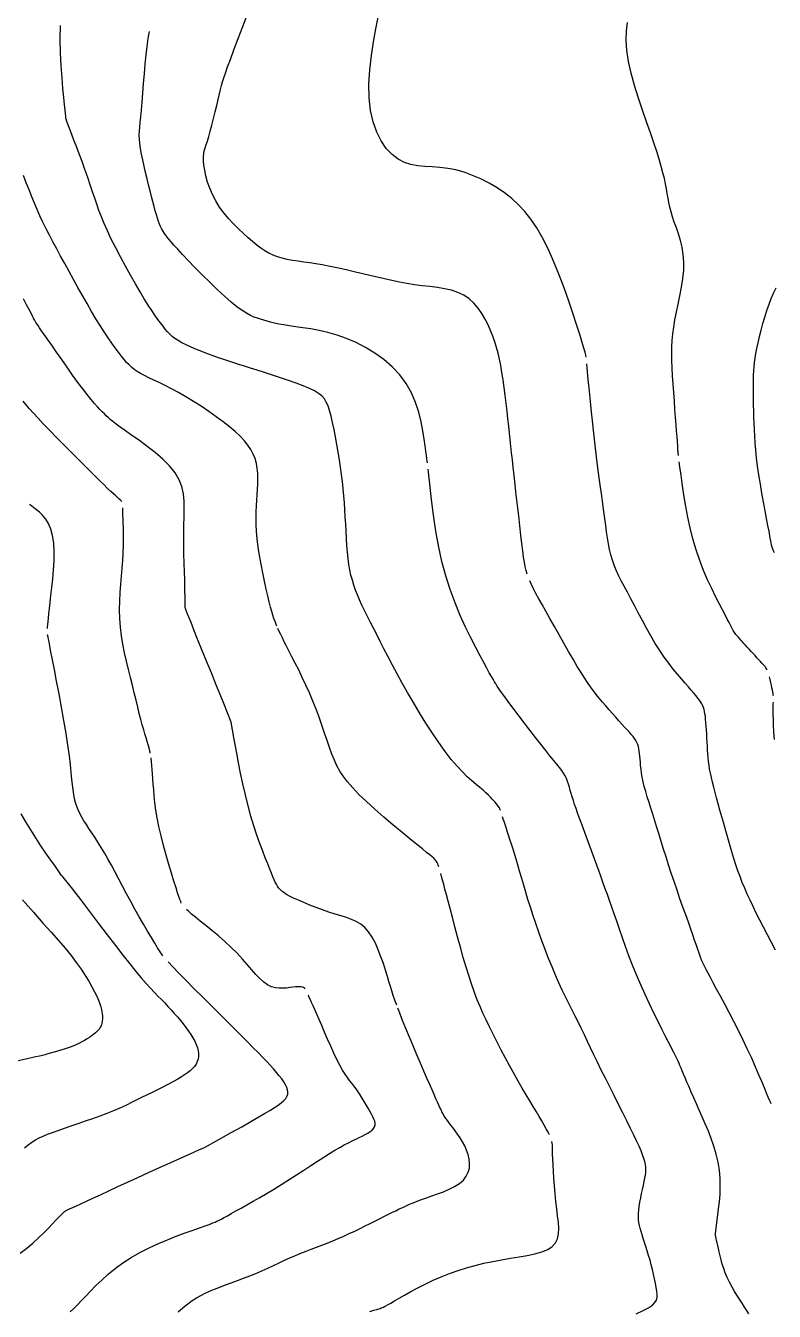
# Model space of a CAD drawing. Header units: millimetres. Extents: x 2235526 to 2245569, y 371981 to 382303.
# Drawn here: x 2243198.7 to 2243402, y 378173.3 to 378522.7 of the extents above; entities that cross this region are included whole.
import ezdxf

# ---------------------------------------------------------------- set-up
doc = ezdxf.new("R2010")
doc.units = ezdxf.units.MM
doc.linetypes.add('CONTI', pattern=[0])
for name, color, linetype, transparency in [('155', 10, 'CONTI', 0.7), ('157', 10, 'CONTI', 0.7), ('159', 10, 'CONTI', 0.7), ('161', 10, 'CONTI', 0.7), ('163', 10, 'CONTI', 0.7), ('165', 10, 'CONTI', 0.7), ('167', 10, 'CONTI', 0.7), ('169', 10, 'CONTI', 0.7), ('171', 10, 'CONTI', 0.7), ('173', 10, 'CONTI', 0.7), ('175', 10, 'CONTI', 0.7), ('177', 10, 'CONTI', 0.7)]:
    doc.layers.add(name, color=color, linetype=linetype, transparency=transparency)

msp = doc.modelspace()

# ---------------------------------------------------------------- linework, layer by layer
at = {"layer": '155'}
msp.add_lwpolyline([(2243197.8, 378285.16), (2243200.76, 378281.76), (2243203.34, 378278.84), (2243205.61, 378276.31), (2243207.6, 378274.06), (2243209.38, 378271.99), (2243210.98, 378270.01), (2243212.42, 378268.11), (2243213.7, 378266.3), (2243214.84, 378264.59), (2243215.82, 378262.99), (2243216.67, 378261.5), (2243217.39, 378260.14), (2243217.98, 378258.92), (2243218.45, 378257.84), (2243218.81, 378256.9), (2243219.08, 378256.07), (2243219.26, 378255.34), (2243219.39, 378254.7), (2243219.46, 378254.13), (2243219.49, 378253.63), (2243219.5, 378253.16), (2243219.5, 378252.73), (2243219.48, 378252.33), (2243219.44, 378251.94), (2243219.38, 378251.57), (2243219.27, 378251.21), (2243219.13, 378250.85), (2243218.94, 378250.49), (2243218.69, 378250.12), (2243218.38, 378249.75), (2243218.01, 378249.36), (2243217.59, 378248.97), (2243217.11, 378248.57), (2243216.57, 378248.16), (2243215.98, 378247.75), (2243215.34, 378247.34), (2243214.64, 378246.93), (2243213.9, 378246.52), (2243213.06, 378246.1), (2243212.11, 378245.67), (2243211, 378245.23), (2243209.7, 378244.77), (2243208.17, 378244.28), (2243206.38, 378243.77), (2243204.29, 378243.22)], dxfattribs=at)
at = {"layer": '155', "elevation": 155}
msp.add_lwpolyline([(2243196.22, 378241.37), (2243198.73, 378241.93), (2243200.99, 378242.43), (2243202.88, 378242.87), (2243204.29, 378243.22)], dxfattribs=at)
at = {"layer": '157', "elevation": 157}
for points in [[(2243208.41, 378291.75), (2243207.83, 378292.57), (2243206.72, 378294.16), (2243205.48, 378295.92), (2243204.16, 378297.83), (2243202.79, 378299.86), (2243201.4, 378301.97), (2243200.03, 378304.13), (2243198.7, 378306.31), (2243197.45, 378308.47)], [(2243198.3, 378217.73), (2243199.35, 378218.59), (2243200.34, 378219.31), (2243201.32, 378219.92), (2243202.34, 378220.45), (2243203.42, 378220.94), (2243204.62, 378221.42), (2243205.97, 378221.92), (2243207.51, 378222.46), (2243209.2, 378223.05), (2243211.03, 378223.68), (2243212.94, 378224.34), (2243214.91, 378225.03), (2243216.89, 378225.73), (2243218.86, 378226.45), (2243220.78, 378227.16), (2243222.62, 378227.88), (2243224.36, 378228.6), (2243225.97, 378229.31), (2243226.65, 378229.65)]]:
    msp.add_lwpolyline(points, dxfattribs=at)
at = {"layer": '157'}
msp.add_lwpolyline([(2243208.41, 378291.75), (2243210.98, 378288.49), (2243213.53, 378285.2), (2243216.04, 378281.93), (2243218.48, 378278.73), (2243220.82, 378275.65), (2243223.03, 378272.76), (2243225.08, 378270.09), (2243226.95, 378267.72), (2243228.6, 378265.67), (2243230.07, 378263.92), (2243231.38, 378262.42), (2243232.56, 378261.13), (2243233.62, 378259.99), (2243234.6, 378258.98), (2243235.52, 378258.03), (2243236.42, 378257.12), (2243237.31, 378256.19), (2243238.18, 378255.24), (2243239.04, 378254.29), (2243239.88, 378253.33), (2243240.69, 378252.36), (2243241.47, 378251.4), (2243242.2, 378250.44), (2243242.88, 378249.49), (2243243.51, 378248.54), (2243244.07, 378247.62), (2243244.57, 378246.71), (2243244.98, 378245.82), (2243245.3, 378244.96), (2243245.52, 378244.13), (2243245.64, 378243.33), (2243245.64, 378242.57), (2243245.52, 378241.85), (2243245.28, 378241.16), (2243244.94, 378240.51), (2243244.49, 378239.88), (2243243.95, 378239.28), (2243243.32, 378238.7), (2243242.62, 378238.13), (2243241.84, 378237.58), (2243240.99, 378237.02), (2243240, 378236.43), (2243238.78, 378235.76), (2243237.27, 378234.96), (2243235.38, 378233.99), (2243233.03, 378232.81), (2243230.15, 378231.38), (2243226.65, 378229.65)], dxfattribs=at)
at = {"layer": '159', "elevation": 159}
for points in [[(2243204.56, 378358.89), (2243204.57, 378359.08), (2243204.59, 378359.28), (2243204.65, 378359.94), (2243204.73, 378360.75), (2243204.84, 378361.73), (2243204.97, 378362.91), (2243205.13, 378364.3), (2243205.32, 378365.93), (2243205.54, 378367.82), (2243205.78, 378369.99), (2243206.02, 378372.35), (2243206.23, 378374.82), (2243206.36, 378377.32), (2243206.39, 378379.77), (2243206.27, 378382.07), (2243205.98, 378384.14), (2243205.5, 378385.91), (2243204.86, 378387.4), (2243204.1, 378388.64), (2243203.27, 378389.66), (2243202.43, 378390.5), (2243201.62, 378391.17), (2243200.89, 378391.72), (2243200.25, 378392.2), (2243199.72, 378392.59)], [(2243235.93, 378269.91), (2243234.51, 378272.05), (2243233.73, 378273.33), (2243232.81, 378274.87), (2243231.78, 378276.61), (2243230.68, 378278.52), (2243229.52, 378280.53), (2243228.35, 378282.62), (2243227.19, 378284.71), (2243226.06, 378286.79), (2243224.98, 378288.82), (2243223.94, 378290.79), (2243222.93, 378292.69), (2243221.95, 378294.52), (2243221, 378296.25), (2243220.07, 378297.88), (2243219.16, 378299.4), (2243218.28, 378300.81), (2243217.43, 378302.13), (2243216.62, 378303.36), (2243215.86, 378304.51), (2243215.15, 378305.6), (2243214.5, 378306.64), (2243213.92, 378307.63), (2243213.4, 378308.6), (2243212.94, 378309.56), (2243212.55, 378310.54), (2243212.21, 378311.55), (2243211.93, 378312.62), (2243211.7, 378313.76), (2243211.52, 378315), (2243211.37, 378316.38), (2243211.22, 378317.96), (2243211.05, 378319.77), (2243210.83, 378321.88), (2243210.54, 378324.32), (2243210.15, 378327.14), (2243209.64, 378330.36), (2243209.05, 378333.87), (2243208.4, 378337.51), (2243207.72, 378341.13), (2243207.07, 378344.59), (2243206.46, 378347.73), (2243205.94, 378350.41), (2243205.53, 378352.52), (2243205.22, 378354.1), (2243205, 378355.23), (2243204.84, 378356.01), (2243204.74, 378356.52), (2243204.68, 378356.84), (2243204.64, 378357.07), (2243204.63, 378357.1), (2243204.62, 378357.13)], [(2243197.19, 378189.13), (2243198.95, 378190.45), (2243200.62, 378191.85), (2243202.18, 378193.28), (2243203.6, 378194.66), (2243204.86, 378195.94), (2243205.93, 378197.05), (2243206.79, 378197.97), (2243207.47, 378198.69), (2243207.99, 378199.24), (2243208.4, 378199.66), (2243208.73, 378199.98), (2243209, 378200.22), (2243209.24, 378200.41), (2243209.5, 378200.58), (2243209.81, 378200.75), (2243210.22, 378200.95), (2243210.76, 378201.21), (2243211.48, 378201.54), (2243212.43, 378201.97), (2243213.64, 378202.52), (2243215.15, 378203.22), (2243216.94, 378204.05), (2243218.98, 378205), (2243221.25, 378206.06), (2243223.72, 378207.2), (2243226.36, 378208.42), (2243229.14, 378209.7), (2243232.04, 378211.02), (2243234.98, 378212.35), (2243237.89, 378213.66), (2243240.69, 378214.92), (2243243.31, 378216.1), (2243245.68, 378217.16), (2243247.21, 378217.85)]]:
    msp.add_lwpolyline(points, dxfattribs=at)
at = {"layer": '159'}
msp.add_lwpolyline([(2243247.21, 378217.85), (2243251.1, 378220.01), (2243254.46, 378221.87), (2243257.34, 378223.48), (2243259.78, 378224.85), (2243261.84, 378226.03), (2243263.57, 378227.04), (2243265.01, 378227.91), (2243266.23, 378228.68), (2243267.25, 378229.37), (2243268.1, 378230.01), (2243268.78, 378230.61), (2243269.29, 378231.18), (2243269.64, 378231.73), (2243269.85, 378232.3), (2243269.9, 378232.88), (2243269.82, 378233.49), (2243269.6, 378234.16), (2243269.26, 378234.87), (2243268.8, 378235.64), (2243268.23, 378236.45), (2243267.56, 378237.32), (2243266.8, 378238.23), (2243265.96, 378239.19), (2243265.04, 378240.2), (2243264.05, 378241.26), (2243262.98, 378242.39), (2243261.8, 378243.61), (2243260.5, 378244.95), (2243259.05, 378246.41), (2243257.44, 378248.02), (2243255.65, 378249.81), (2243253.66, 378251.79), (2243251.46, 378253.97), (2243249.13, 378256.29), (2243246.76, 378258.65), (2243244.44, 378260.97), (2243242.25, 378263.18), (2243240.28, 378265.19), (2243238.63, 378266.91), (2243237.38, 378268.27)], dxfattribs=at)
at = {"layer": '161', "elevation": 161}
for points in [[(2243224.74, 378393.44), (2243224.56, 378393.62), (2243224.32, 378393.84), (2243224.01, 378394.11), (2243223.61, 378394.46), (2243223.11, 378394.9), (2243222.5, 378395.46), (2243221.78, 378396.14), (2243220.93, 378396.96), (2243219.95, 378397.92), (2243218.83, 378399.03), (2243217.56, 378400.3), (2243216.12, 378401.73), (2243214.52, 378403.32), (2243212.76, 378405.08), (2243210.88, 378406.95), (2243208.96, 378408.88), (2243207.05, 378410.82), (2243205.21, 378412.69), (2243203.51, 378414.44), (2243202.01, 378416.03), (2243200.76, 378417.4), (2243199.71, 378418.59), (2243198.82, 378419.66), (2243198.02, 378420.67)], [(2243232.51, 378325.03), (2243232.46, 378325.28), (2243232.4, 378325.53), (2243232.2, 378326.41), (2243231.96, 378327.28), (2243231.69, 378328.2), (2243231.39, 378329.17), (2243231.07, 378330.22), (2243230.72, 378331.39), (2243230.35, 378332.7), (2243229.95, 378334.17), (2243229.53, 378335.79), (2243229.09, 378337.55), (2243228.63, 378339.42), (2243228.14, 378341.4), (2243227.64, 378343.46), (2243227.12, 378345.59), (2243226.59, 378347.78), (2243226.06, 378350.02), (2243225.55, 378352.29), (2243225.09, 378354.6), (2243224.71, 378356.93), (2243224.41, 378359.27), (2243224.22, 378361.62), (2243224.16, 378363.97), (2243224.2, 378366.31), (2243224.32, 378368.63), (2243224.5, 378370.91), (2243224.69, 378373.14), (2243224.89, 378375.31), (2243225.05, 378377.41), (2243225.16, 378379.43), (2243225.22, 378381.34), (2243225.24, 378383.13), (2243225.23, 378384.78), (2243225.21, 378386.26), (2243225.17, 378387.57), (2243225.13, 378388.69), (2243225.09, 378389.62), (2243225.07, 378390.36), (2243225.05, 378390.93), (2243225.04, 378391.35), (2243225.04, 378391.68)], [(2243240.94, 378284.24), (2243240.77, 378284.66), (2243240.55, 378285.23), (2243240.28, 378286.01), (2243239.94, 378287.04), (2243239.52, 378288.36), (2243238.94, 378290.2), (2243238.27, 378292.36), (2243237.55, 378294.75), (2243236.82, 378297.31), (2243236.1, 378299.93), (2243235.44, 378302.54), (2243234.87, 378305.05), (2243234.4, 378307.39), (2243234.05, 378309.55), (2243233.78, 378311.55), (2243233.58, 378313.39), (2243233.43, 378315.08), (2243233.33, 378316.64), (2243233.24, 378318.06), (2243233.15, 378319.37), (2243233.06, 378320.58), (2243232.97, 378321.69), (2243232.86, 378322.73), (2243232.73, 378323.7)], [(2243274.59, 378260.97), (2243274.49, 378261.07), (2243274.37, 378261.16), (2243274.14, 378261.28), (2243273.85, 378261.39), (2243273.5, 378261.46), (2243273.08, 378261.49), (2243272.57, 378261.49), (2243271.97, 378261.46), (2243271.27, 378261.38), (2243270.46, 378261.27), (2243269.55, 378261.16), (2243268.58, 378261.09), (2243267.55, 378261.1), (2243266.49, 378261.23), (2243265.42, 378261.53), (2243264.35, 378262.03), (2243263.31, 378262.77), (2243262.27, 378263.72), (2243261.2, 378264.85), (2243260.08, 378266.14), (2243258.87, 378267.55), (2243257.55, 378269.05), (2243256.09, 378270.61), (2243254.48, 378272.2), (2243252.76, 378273.78), (2243251, 378275.32), (2243249.26, 378276.79), (2243247.61, 378278.15), (2243246.1, 378279.37), (2243244.81, 378280.41), (2243243.75, 378281.28), (2243242.94, 378281.96), (2243242.35, 378282.48)], [(2243252.54, 378198.78), (2243253.45, 378199.27), (2243254.52, 378199.87), (2243255.78, 378200.57), (2243257.18, 378201.35), (2243258.76, 378202.24), (2243260.48, 378203.21), (2243262.31, 378204.27), (2243264.24, 378205.4), (2243266.22, 378206.58), (2243268.24, 378207.82), (2243270.25, 378209.09), (2243272.25, 378210.38), (2243274.21, 378211.66), (2243276.1, 378212.9), (2243277.92, 378214.09), (2243279.63, 378215.19), (2243281.23, 378216.2), (2243282.68, 378217.08), (2243284.01, 378217.85), (2243285.22, 378218.52), (2243286.34, 378219.11), (2243287.37, 378219.63), (2243288.32, 378220.1), (2243289.23, 378220.54), (2243290.08, 378220.95), (2243290.87, 378221.35), (2243291.6, 378221.74), (2243292.23, 378222.13), (2243292.76, 378222.54), (2243293.18, 378222.96), (2243293.45, 378223.4), (2243293.59, 378223.88), (2243293.59, 378224.39), (2243293.47, 378224.95), (2243293.25, 378225.55), (2243292.95, 378226.2), (2243292.57, 378226.91), (2243292.14, 378227.68), (2243291.68, 378228.52), (2243291.17, 378229.4), (2243290.65, 378230.31), (2243290.1, 378231.23), (2243289.54, 378232.13), (2243288.97, 378233), (2243288.4, 378233.81), (2243287.83, 378234.56), (2243287.25, 378235.28), (2243286.66, 378236.02), (2243286.05, 378236.84), (2243285.41, 378237.77), (2243284.73, 378238.86), (2243283.99, 378240.17), (2243283.2, 378241.72), (2243282.37, 378243.47), (2243281.52, 378245.34), (2243280.68, 378247.25), (2243279.86, 378249.15), (2243279.09, 378250.97), (2243278.38, 378252.62), (2243277.75, 378254.06), (2243277.2, 378255.3), (2243276.73, 378256.35), (2243276.33, 378257.23), (2243275.99, 378257.98), (2243275.71, 378258.61), (2243275.47, 378259.14), (2243275.46, 378259.18), (2243275.44, 378259.21)], [(2243210.78, 378173.18), (2243211.72, 378174.09), (2243212.71, 378175.1), (2243213.79, 378176.22), (2243214.97, 378177.45), (2243216.28, 378178.81), (2243217.74, 378180.28), (2243219.34, 378181.8), (2243221.09, 378183.36), (2243223, 378184.93), (2243225.07, 378186.46), (2243227.3, 378187.92), (2243229.7, 378189.29), (2243232.2, 378190.55), (2243234.72, 378191.71), (2243237.19, 378192.76), (2243239.54, 378193.69), (2243241.69, 378194.5), (2243243.58, 378195.18), (2243245.14, 378195.73), (2243246.4, 378196.18), (2243247.42, 378196.54), (2243248.25, 378196.83), (2243248.94, 378197.08), (2243249.53, 378197.31), (2243250.09, 378197.55), (2243250.62, 378197.79), (2243251.19, 378198.07), (2243251.82, 378198.39), (2243252.53, 378198.77)]]:
    msp.add_lwpolyline(points, dxfattribs=at)
at = {"layer": '163', "elevation": 163}
for points in [[(2243299.44, 378256.53), (2243298.94, 378257.91), (2243298.51, 378259.18), (2243298.12, 378260.39), (2243297.74, 378261.61), (2243297.35, 378262.9), (2243296.92, 378264.32), (2243296.41, 378265.99), (2243295.83, 378267.81), (2243295.17, 378269.69), (2243294.45, 378271.56), (2243293.65, 378273.36), (2243292.77, 378275.01), (2243291.82, 378276.44), (2243290.79, 378277.59), (2243289.67, 378278.5), (2243288.47, 378279.23), (2243287.18, 378279.82), (2243285.8, 378280.32), (2243284.32, 378280.79), (2243282.73, 378281.28), (2243281.04, 378281.83), (2243279.3, 378282.43), (2243277.55, 378283.07), (2243275.84, 378283.73), (2243274.21, 378284.38), (2243272.73, 378285.01), (2243271.42, 378285.6), (2243270.34, 378286.14), (2243269.47, 378286.63), (2243268.76, 378287.09), (2243268.2, 378287.53), (2243267.75, 378287.97), (2243267.38, 378288.41), (2243267.06, 378288.88), (2243266.75, 378289.38), (2243266.46, 378289.95), (2243266.14, 378290.61), (2243265.8, 378291.41), (2243265.4, 378292.36), (2243264.94, 378293.52), (2243264.4, 378294.89), (2243263.76, 378296.52), (2243263.05, 378298.38), (2243262.28, 378300.47), (2243261.48, 378302.76), (2243260.66, 378305.25), (2243259.85, 378307.9), (2243259.07, 378310.71), (2243258.34, 378313.65), (2243257.66, 378316.63), (2243257.04, 378319.58), (2243256.48, 378322.4), (2243256, 378325.01), (2243255.58, 378327.33), (2243255.24, 378329.25), (2243254.49, 378333.44), (2243252.46, 378338.54), (2243251.49, 378340.92), (2243250.35, 378343.74), (2243249.1, 378346.83), (2243247.8, 378350.01), (2243246.54, 378353.13), (2243245.37, 378356.02), (2243244.36, 378358.51), (2243243.58, 378360.48), (2243242.99, 378361.96), (2243242.57, 378363.04), (2243242.29, 378363.79), (2243242.12, 378364.3), (2243242.03, 378364.63), (2243241.99, 378364.87), (2243241.97, 378365.08), (2243241.96, 378365.28), (2243241.96, 378365.47), (2243241.97, 378365.65), (2243241.99, 378365.81), (2243242.01, 378365.97), (2243242.02, 378366.12), (2243241.93, 378370.4), (2243241.86, 378372.17), (2243241.78, 378374.27), (2243241.71, 378376.62), (2243241.64, 378379.14), (2243241.6, 378381.74), (2243241.59, 378384.34), (2243241.63, 378386.85), (2243241.7, 378389.21), (2243241.75, 378391.42), (2243241.72, 378393.51), (2243241.52, 378395.51), (2243241.1, 378397.45), (2243240.37, 378399.33), (2243239.27, 378401.2), (2243237.75, 378403.07), (2243235.91, 378404.92), (2243233.85, 378406.7), (2243231.69, 378408.39), (2243229.55, 378409.96), (2243227.54, 378411.37), (2243225.78, 378412.59), (2243224.35, 378413.6), (2243223.22, 378414.43), (2243222.34, 378415.11), (2243221.64, 378415.69), (2243221.06, 378416.2), (2243220.54, 378416.69), (2243220.03, 378417.19), (2243219.48, 378417.75), (2243218.85, 378418.39), (2243218.14, 378419.15), (2243217.33, 378420.06), (2243216.41, 378421.15), (2243215.37, 378422.45), (2243214.18, 378424), (2243212.84, 378425.79), (2243211.41, 378427.78), (2243209.93, 378429.87), (2243208.45, 378431.97), (2243207.04, 378433.99), (2243205.75, 378435.86), (2243204.62, 378437.48), (2243203.71, 378438.8), (2243202.99, 378439.82), (2243202.43, 378440.62), (2243202.01, 378441.23), (2243201.69, 378441.7), (2243201.44, 378442.09), (2243201.23, 378442.44), (2243201.02, 378442.81), (2243200.8, 378443.24), (2243200.51, 378443.8), (2243200.12, 378444.55), (2243199.6, 378445.55), (2243198.92, 378446.84), (2243198.03, 378448.5)], [(2243240.12, 378173.19), (2243241.46, 378174.35), (2243242.72, 378175.35), (2243243.91, 378176.21), (2243245.06, 378176.96), (2243246.21, 378177.62), (2243247.39, 378178.22), (2243248.62, 378178.78), (2243249.95, 378179.33), (2243251.38, 378179.89), (2243252.92, 378180.46), (2243254.52, 378181.05), (2243256.18, 378181.66), (2243257.86, 378182.29), (2243259.55, 378182.94), (2243261.22, 378183.62), (2243262.84, 378184.32), (2243264.43, 378185.04), (2243265.98, 378185.77), (2243267.5, 378186.49), (2243268.99, 378187.19), (2243270.46, 378187.87), (2243271.92, 378188.51), (2243273.37, 378189.11), (2243274.81, 378189.68), (2243276.25, 378190.22), (2243277.69, 378190.76), (2243279.14, 378191.3), (2243280.6, 378191.85), (2243282.07, 378192.44), (2243283.56, 378193.07), (2243285.06, 378193.74), (2243286.55, 378194.42), (2243288.03, 378195.12), (2243289.48, 378195.82), (2243290.89, 378196.52), (2243292.25, 378197.19), (2243293.55, 378197.84), (2243294.78, 378198.46), (2243295.96, 378199.05), (2243297.08, 378199.61), (2243298.15, 378200.14), (2243299.17, 378200.64), (2243300.15, 378201.12), (2243301.09, 378201.56), (2243302.02, 378201.99), (2243302.96, 378202.4), (2243303.95, 378202.82), (2243305.02, 378203.24), (2243306.19, 378203.69), (2243307.51, 378204.16), (2243308.97, 378204.66), (2243310.53, 378205.22), (2243312.12, 378205.82), (2243313.69, 378206.5), (2243315.16, 378207.24), (2243316.47, 378208.07), (2243317.55, 378208.99), (2243318.35, 378210), (2243318.88, 378211.09), (2243319.18, 378212.25), (2243319.26, 378213.44), (2243319.14, 378214.66), (2243318.87, 378215.89), (2243318.45, 378217.09), (2243317.93, 378218.27), (2243317.32, 378219.4), (2243316.66, 378220.47), (2243315.97, 378221.47), (2243315.3, 378222.4), (2243314.66, 378223.24), (2243314.09, 378223.97), (2243313.61, 378224.6), (2243313.22, 378225.14), (2243312.91, 378225.58), (2243312.65, 378225.96), (2243312.45, 378226.28), (2243312.28, 378226.55), (2243312.14, 378226.8), (2243312.01, 378227.03), (2243311.88, 378227.26), (2243311.75, 378227.53), (2243311.59, 378227.84), (2243311.4, 378228.24), (2243311.17, 378228.74), (2243310.89, 378229.37), (2243310.54, 378230.14), (2243310.12, 378231.08), (2243309.63, 378232.19), (2243309.06, 378233.49), (2243308.41, 378234.98), (2243307.67, 378236.68), (2243306.84, 378238.61), (2243305.92, 378240.75), (2243304.94, 378243.05), (2243303.93, 378245.44), (2243302.93, 378247.84), (2243301.96, 378250.17), (2243301.06, 378252.37), (2243300.28, 378254.35), (2243300.01, 378255.03), (2243299.76, 378255.68)]]:
    msp.add_lwpolyline(points, dxfattribs=at)
at = {"layer": '165', "elevation": 165}
for points in [[(2243266.92, 378359.49), (2243266.81, 378359.74), (2243266.71, 378359.99), (2243266.4, 378360.78), (2243266.1, 378361.61), (2243265.81, 378362.51), (2243265.5, 378363.54), (2243265.18, 378364.72), (2243264.83, 378366.1), (2243264.44, 378367.73), (2243264, 378369.62), (2243263.54, 378371.72), (2243263.07, 378373.98), (2243262.62, 378376.33), (2243262.2, 378378.7), (2243261.85, 378381.02), (2243261.57, 378383.23), (2243261.39, 378385.28), (2243261.29, 378387.18), (2243261.27, 378388.96), (2243261.3, 378390.62), (2243261.37, 378392.21), (2243261.46, 378393.74), (2243261.56, 378395.24), (2243261.66, 378396.72), (2243261.73, 378398.19), (2243261.75, 378399.63), (2243261.7, 378401.05), (2243261.58, 378402.43), (2243261.35, 378403.77), (2243260.99, 378405.07), (2243260.5, 378406.31), (2243259.85, 378407.53), (2243259.04, 378408.72), (2243258.06, 378409.92), (2243256.91, 378411.14), (2243255.56, 378412.39), (2243254.02, 378413.69), (2243252.28, 378415.06), (2243250.38, 378416.46), (2243248.37, 378417.88), (2243246.3, 378419.28), (2243244.21, 378420.62), (2243242.15, 378421.88), (2243240.16, 378423.03), (2243238.3, 378424.04), (2243236.56, 378424.93), (2243234.95, 378425.72), (2243233.47, 378426.42), (2243232.13, 378427.05), (2243230.93, 378427.63), (2243229.87, 378428.19), (2243228.95, 378428.73), (2243228.14, 378429.29), (2243227.42, 378429.87), (2243226.74, 378430.51), (2243226.08, 378431.22), (2243225.4, 378432.02), (2243224.67, 378432.94), (2243223.88, 378433.98), (2243223, 378435.16), (2243222.06, 378436.48), (2243221.06, 378437.93), (2243220, 378439.51), (2243218.89, 378441.23), (2243217.73, 378443.09), (2243216.54, 378445.08), (2243215.32, 378447.18), (2243214.08, 378449.35), (2243212.85, 378451.55), (2243211.63, 378453.76), (2243210.43, 378455.95), (2243209.27, 378458.07), (2243208.15, 378460.11), (2243207.09, 378462.06), (2243206.08, 378463.94), (2243205.12, 378465.77), (2243204.2, 378467.55), (2243203.34, 378469.3), (2243202.53, 378471.03), (2243201.76, 378472.75), (2243201.03, 378474.48), (2243200.31, 378476.25), (2243199.58, 378478.08), (2243198.83, 378479.99), (2243198.04, 378482.01)], [(2243310.9, 378294.07), (2243310.74, 378294.53), (2243310.58, 378294.93), (2243310.42, 378295.28), (2243310.24, 378295.58), (2243310.06, 378295.85), (2243309.83, 378296.13), (2243309.52, 378296.43), (2243309.08, 378296.82), (2243308.45, 378297.33), (2243307.58, 378298.03), (2243306.42, 378298.97), (2243304.9, 378300.19), (2243303, 378301.74), (2243300.81, 378303.55), (2243298.42, 378305.55), (2243295.96, 378307.65), (2243293.53, 378309.78), (2243291.24, 378311.86), (2243289.2, 378313.81), (2243287.49, 378315.57), (2243286.09, 378317.18), (2243284.95, 378318.68), (2243284, 378320.14), (2243283.21, 378321.6), (2243282.51, 378323.12), (2243281.86, 378324.74), (2243281.21, 378326.52), (2243280.54, 378328.44), (2243279.85, 378330.47), (2243279.12, 378332.58), (2243278.36, 378334.76), (2243277.55, 378336.96), (2243276.68, 378339.18), (2243275.75, 378341.37), (2243274.78, 378343.53), (2243273.79, 378345.61), (2243272.82, 378347.61), (2243271.87, 378349.48), (2243270.98, 378351.22), (2243270.17, 378352.79), (2243269.49, 378354.1), (2243268.9, 378355.27), (2243268.39, 378356.31), (2243267.93, 378357.25), (2243267.53, 378358.1), (2243267.17, 378358.9)], [(2243340.94, 378221.25), (2243340.56, 378222.02), (2243340.09, 378222.91), (2243339.53, 378223.91), (2243338.86, 378225.04), (2243338.16, 378226.21), (2243337.38, 378227.51), (2243336.52, 378228.93), (2243335.59, 378230.47), (2243334.6, 378232.13), (2243333.55, 378233.92), (2243332.45, 378235.83), (2243331.32, 378237.86), (2243330.16, 378239.97), (2243328.99, 378242.14), (2243327.84, 378244.32), (2243326.72, 378246.48), (2243325.65, 378248.59), (2243324.65, 378250.61), (2243323.73, 378252.51), (2243322.88, 378254.34), (2243322.08, 378256.15), (2243321.32, 378258), (2243320.58, 378259.93), (2243319.84, 378262.02), (2243319.09, 378264.3), (2243318.32, 378266.81), (2243317.53, 378269.5), (2243316.75, 378272.29), (2243315.98, 378275.08), (2243315.25, 378277.82), (2243314.56, 378280.41), (2243313.94, 378282.78), (2243313.41, 378284.79), (2243312.96, 378286.54), (2243312.56, 378288.06), (2243312.21, 378289.38), (2243311.92, 378290.51), (2243311.65, 378291.48), (2243311.43, 378292.31)], [(2243292.19, 378173.26), (2243293.24, 378173.57), (2243294.01, 378173.81), (2243294.57, 378173.99), (2243294.95, 378174.11), (2243295.22, 378174.21), (2243295.42, 378174.29), (2243295.61, 378174.37), (2243295.83, 378174.46), (2243296.12, 378174.61), (2243296.53, 378174.82), (2243297.09, 378175.13), (2243297.84, 378175.56), (2243298.83, 378176.13), (2243300.09, 378176.86), (2243301.59, 378177.72), (2243303.3, 378178.67), (2243305.19, 378179.69), (2243307.21, 378180.72), (2243309.35, 378181.74), (2243311.56, 378182.71), (2243313.81, 378183.6), (2243316.1, 378184.41), (2243318.42, 378185.13), (2243320.76, 378185.78), (2243323.13, 378186.36), (2243325.52, 378186.88), (2243327.92, 378187.33), (2243330.32, 378187.74), (2243332.67, 378188.12), (2243334.92, 378188.51), (2243337.01, 378188.96), (2243338.87, 378189.48), (2243340.46, 378190.12), (2243341.71, 378190.91), (2243342.59, 378191.88), (2243343.13, 378193.02), (2243343.4, 378194.34), (2243343.46, 378195.82), (2243343.36, 378197.45), (2243343.16, 378199.22), (2243342.92, 378201.14), (2243342.69, 378203.18), (2243342.49, 378205.28), (2243342.31, 378207.39), (2243342.15, 378209.44), (2243342.02, 378211.38), (2243341.92, 378213.14), (2243341.86, 378214.65), (2243341.81, 378215.97), (2243341.8, 378217), (2243341.78, 378217.8), (2243341.76, 378218.44), (2243341.7, 378218.98), (2243341.6, 378219.49)]]:
    msp.add_lwpolyline(points, dxfattribs=at)
at = {"layer": '167', "elevation": 167}
for points in [[(2243327.6, 378309.46), (2243327.38, 378310.1), (2243326.44, 378311.32), (2243326.16, 378311.67), (2243325.82, 378312.07), (2243325.42, 378312.53), (2243324.93, 378313.05), (2243324.36, 378313.63), (2243323.69, 378314.26), (2243322.91, 378314.94), (2243322.01, 378315.68), (2243321, 378316.51), (2243319.87, 378317.46), (2243318.63, 378318.59), (2243317.28, 378319.91), (2243315.83, 378321.48), (2243314.27, 378323.32), (2243312.62, 378325.47), (2243310.9, 378327.86), (2243309.14, 378330.45), (2243307.38, 378333.17), (2243305.65, 378335.95), (2243303.97, 378338.74), (2243302.37, 378341.46), (2243300.9, 378344.07), (2243299.53, 378346.57), (2243298.26, 378348.94), (2243297.09, 378351.19), (2243295.99, 378353.32), (2243294.97, 378355.34), (2243294.01, 378357.24), (2243293.1, 378359.02), (2243292.25, 378360.71), (2243291.45, 378362.3), (2243290.7, 378363.82), (2243290.01, 378365.27), (2243289.38, 378366.66), (2243288.8, 378368.02), (2243288.28, 378369.35), (2243287.81, 378370.68), (2243287.4, 378372.02), (2243287.03, 378373.39), (2243286.72, 378374.82), (2243286.45, 378376.32), (2243286.23, 378377.92), (2243286.05, 378379.63), (2243285.91, 378381.44), (2243285.79, 378383.31), (2243285.68, 378385.24), (2243285.59, 378387.2), (2243285.49, 378389.18), (2243285.37, 378391.13), (2243285.24, 378393.06), (2243285.08, 378394.98), (2243284.9, 378396.88), (2243284.7, 378398.8), (2243284.46, 378400.74), (2243284.2, 378402.71), (2243283.9, 378404.73), (2243283.57, 378406.81), (2243283.22, 378408.91), (2243282.84, 378410.98), (2243282.44, 378412.98), (2243282.04, 378414.86), (2243281.62, 378416.58), (2243281.21, 378418.1), (2243280.79, 378419.37), (2243280.33, 378420.44), (2243279.79, 378421.33), (2243279.1, 378422.11), (2243278.23, 378422.8), (2243277.13, 378423.46), (2243275.76, 378424.12), (2243274.08, 378424.83), (2243272.15, 378425.56), (2243270.06, 378426.31), (2243267.87, 378427.05), (2243265.67, 378427.78), (2243263.53, 378428.47), (2243261.53, 378429.1), (2243259.73, 378429.67), (2243258.1, 378430.18), (2243256.6, 378430.65), (2243255.19, 378431.1), (2243253.83, 378431.54), (2243252.47, 378432), (2243251.06, 378432.48), (2243249.59, 378433.01), (2243248.06, 378433.56), (2243246.53, 378434.15), (2243245.03, 378434.75), (2243243.59, 378435.36), (2243242.27, 378435.96), (2243241.08, 378436.56), (2243240.07, 378437.13), (2243239.21, 378437.71), (2243238.46, 378438.29), (2243237.8, 378438.9), (2243237.19, 378439.56), (2243236.59, 378440.27), (2243235.97, 378441.05), (2243235.3, 378441.92), (2243234.58, 378442.91), (2243233.78, 378444.03), (2243232.91, 378445.32), (2243231.95, 378446.79), (2243230.89, 378448.47), (2243229.73, 378450.39), (2243228.47, 378452.54), (2243227.13, 378454.89), (2243225.77, 378457.35), (2243224.42, 378459.86), (2243223.12, 378462.34), (2243221.92, 378464.74), (2243220.86, 378466.96), (2243219.97, 378468.97), (2243219.22, 378470.81), (2243218.57, 378472.53), (2243217.98, 378474.2), (2243217.42, 378475.87), (2243216.85, 378477.61), (2243216.22, 378479.47), (2243215.52, 378481.49), (2243214.76, 378483.61), (2243213.98, 378485.77), (2243213.19, 378487.88), (2243212.45, 378489.87), (2243211.78, 378491.65), (2243211.2, 378493.16), (2243209.81, 378496.7), (2243209.64, 378497.33), (2243209.61, 378497.48), (2243209.58, 378497.73), (2243209.53, 378498.15), (2243209.46, 378498.83), (2243209.36, 378499.84), (2243209.22, 378501.26), (2243209.03, 378503.17), (2243208.79, 378505.62), (2243208.53, 378508.53), (2243208.3, 378511.81), (2243208.12, 378515.34), (2243208.04, 378519.03), (2243208.09, 378522.77)], [(2243364.5, 378172.64), (2243366.39, 378173.48), (2243367.84, 378174.25), (2243368.89, 378174.97), (2243369.58, 378175.67), (2243369.99, 378176.37), (2243370.16, 378177.11), (2243370.18, 378177.91), (2243370.08, 378178.81), (2243369.93, 378179.82), (2243369.74, 378180.93), (2243369.5, 378182.12), (2243369.23, 378183.37), (2243368.93, 378184.65), (2243368.61, 378185.95), (2243368.26, 378187.24), (2243367.89, 378188.5), (2243367.51, 378189.72), (2243367.14, 378190.9), (2243366.77, 378192.02), (2243366.42, 378193.09), (2243366.09, 378194.09), (2243365.81, 378195.01), (2243365.57, 378195.86), (2243365.38, 378196.66), (2243365.24, 378197.43), (2243365.15, 378198.19), (2243365.12, 378198.99), (2243365.14, 378199.85), (2243365.22, 378200.79), (2243365.35, 378201.83), (2243365.53, 378202.95), (2243365.75, 378204.12), (2243365.98, 378205.29), (2243366.23, 378206.45), (2243366.46, 378207.55), (2243366.68, 378208.56), (2243366.86, 378209.47), (2243367, 378210.27), (2243367.1, 378211.02), (2243367.14, 378211.74), (2243367.12, 378212.45), (2243367.03, 378213.19), (2243366.86, 378213.98), (2243366.6, 378214.86), (2243366.26, 378215.84), (2243365.82, 378216.95), (2243365.28, 378218.2), (2243364.63, 378219.62), (2243363.86, 378221.22), (2243362.98, 378223.03), (2243361.97, 378225.05), (2243360.87, 378227.24), (2243359.71, 378229.55), (2243358.51, 378231.92), (2243357.31, 378234.3), (2243356.14, 378236.65), (2243355.02, 378238.89), (2243353.99, 378241), (2243353.03, 378242.99), (2243352.12, 378244.87), (2243351.26, 378246.67), (2243350.43, 378248.41), (2243349.61, 378250.11), (2243348.79, 378251.79), (2243347.94, 378253.48), (2243347.09, 378255.18), (2243346.21, 378256.93), (2243345.32, 378258.74), (2243344.42, 378260.62), (2243343.51, 378262.6), (2243342.58, 378264.7), (2243341.65, 378266.91), (2243340.72, 378269.22), (2243339.8, 378271.6), (2243338.9, 378274), (2243338.04, 378276.39), (2243337.22, 378278.74), (2243336.46, 378281.02), (2243335.76, 378283.19), (2243335.11, 378285.26), (2243334.51, 378287.23), (2243333.96, 378289.11), (2243333.43, 378290.91), (2243332.93, 378292.63), (2243332.45, 378294.29), (2243331.97, 378295.88), (2243331.51, 378297.41), (2243331.06, 378298.87), (2243330.63, 378300.25), (2243330.22, 378301.53), (2243329.83, 378302.73), (2243329.47, 378303.82), (2243329.16, 378304.79), (2243328.87, 378305.66), (2243328.61, 378306.43), (2243328.38, 378307.11), (2243328.18, 378307.7)]]:
    msp.add_lwpolyline(points, dxfattribs=at)
at = {"layer": '169', "elevation": 169}
for points in [[(2243307.82, 378403.93), (2243307.75, 378404.4), (2243307.66, 378405.05), (2243307.54, 378405.92), (2243307.39, 378407.05), (2243307.19, 378408.49), (2243306.93, 378410.39), (2243306.58, 378412.61), (2243306.09, 378415.06), (2243305.43, 378417.66), (2243304.56, 378420.33), (2243303.43, 378422.97), (2243302, 378425.51), (2243300.26, 378427.87), (2243298.23, 378430.03), (2243295.98, 378431.99), (2243293.55, 378433.75), (2243291.01, 378435.3), (2243288.41, 378436.64), (2243285.8, 378437.75), (2243283.24, 378438.64), (2243280.75, 378439.35), (2243278.36, 378439.89), (2243276.09, 378440.31), (2243273.97, 378440.63), (2243272.03, 378440.9), (2243270.28, 378441.14), (2243268.75, 378441.38), (2243267.41, 378441.63), (2243266.23, 378441.88), (2243265.18, 378442.14), (2243264.22, 378442.41), (2243263.33, 378442.67), (2243262.46, 378442.94), (2243261.6, 378443.22), (2243260.69, 378443.55), (2243259.72, 378443.98), (2243258.65, 378444.55), (2243257.44, 378445.31), (2243256.06, 378446.3), (2243254.47, 378447.59), (2243252.67, 378449.18), (2243250.7, 378451.01), (2243248.66, 378452.99), (2243246.61, 378455.03), (2243244.64, 378457.03), (2243242.82, 378458.91), (2243241.24, 378460.58), (2243239.95, 378461.96), (2243238.93, 378463.08), (2243238.14, 378463.98), (2243237.54, 378464.7), (2243237.07, 378465.29), (2243236.71, 378465.78), (2243236.41, 378466.24), (2243236.12, 378466.68), (2243235.85, 378467.14), (2243235.59, 378467.64), (2243235.32, 378468.19), (2243235.05, 378468.82), (2243234.78, 378469.54), (2243234.5, 378470.37), (2243234.2, 378471.33), (2243233.88, 378472.41), (2243233.55, 378473.61), (2243233.21, 378474.92), (2243232.84, 378476.33), (2243232.46, 378477.84), (2243232.07, 378479.44), (2243231.65, 378481.11), (2243231.24, 378482.82), (2243230.84, 378484.54), (2243230.47, 378486.23), (2243230.14, 378487.84), (2243229.86, 378489.35), (2243229.67, 378490.7), (2243229.55, 378491.89), (2243229.52, 378492.97), (2243229.54, 378494.04), (2243229.63, 378495.16), (2243229.75, 378496.43), (2243229.91, 378497.93), (2243230.09, 378499.73), (2243230.28, 378501.9), (2243230.48, 378504.35), (2243230.7, 378506.97), (2243230.92, 378509.66), (2243231.15, 378512.31), (2243231.39, 378514.8), (2243231.65, 378517.04), (2243231.97, 378519.27), (2243232.34, 378521.15)], [(2243326.34, 378343.87), (2243326, 378344.43), (2243325.61, 378345.09), (2243325.16, 378345.88), (2243324.6, 378346.87), (2243323.93, 378348.1), (2243323.11, 378349.62), (2243322.11, 378351.48), (2243320.93, 378353.72), (2243319.6, 378356.32), (2243318.18, 378359.23), (2243316.73, 378362.41), (2243315.31, 378365.83), (2243313.97, 378369.45), (2243312.76, 378373.22), (2243311.73, 378377.1), (2243310.87, 378380.99), (2243310.17, 378384.81), (2243309.6, 378388.43), (2243309.15, 378391.77), (2243308.81, 378394.73), (2243308.54, 378397.21), (2243308.35, 378399.07), (2243308.2, 378400.47), (2243308.1, 378401.47), (2243308.03, 378402.17)], [(2243395.11, 378172.65), (2243394.54, 378173.52), (2243393.92, 378174.47), (2243393.25, 378175.49), (2243392.56, 378176.56), (2243391.85, 378177.68), (2243391.14, 378178.85), (2243390.46, 378180.05), (2243389.81, 378181.27), (2243389.23, 378182.5), (2243388.71, 378183.73), (2243388.27, 378184.96), (2243387.89, 378186.16), (2243387.56, 378187.31), (2243387.27, 378188.41), (2243387.03, 378189.43), (2243386.82, 378190.36), (2243386.64, 378191.19), (2243386.48, 378191.92), (2243386.34, 378192.55), (2243386.23, 378193.11), (2243386.14, 378193.58), (2243386.07, 378193.98), (2243386.03, 378194.33), (2243386.46, 378198.17), (2243386.67, 378199.55), (2243386.9, 378201.19), (2243387.11, 378203.05), (2243387.28, 378205.08), (2243387.35, 378207.22), (2243387.31, 378209.43), (2243387.13, 378211.67), (2243386.76, 378213.87), (2243386.25, 378216.04), (2243385.61, 378218.17), (2243384.89, 378220.25), (2243384.1, 378222.27), (2243383.27, 378224.23), (2243382.45, 378226.13), (2243381.65, 378227.95), (2243380.88, 378229.69), (2243380.16, 378231.34), (2243379.48, 378232.87), (2243378.86, 378234.29), (2243378.3, 378235.59), (2243377.8, 378236.74), (2243377.37, 378237.75), (2243377, 378238.62), (2243376.68, 378239.39), (2243376.4, 378240.07), (2243376.14, 378240.69), (2243375.89, 378241.26), (2243375.64, 378241.8), (2243375.37, 378242.35), (2243375.08, 378242.94), (2243374.73, 378243.62), (2243374.3, 378244.43), (2243373.78, 378245.43), (2243373.15, 378246.66), (2243372.39, 378248.17), (2243371.47, 378249.98), (2243370.44, 378252.06), (2243369.32, 378254.36), (2243368.14, 378256.83), (2243366.94, 378259.42), (2243365.75, 378262.07), (2243364.61, 378264.73), (2243363.54, 378267.36), (2243362.54, 378269.93), (2243361.62, 378272.43), (2243360.75, 378274.83), (2243359.95, 378277.13), (2243359.21, 378279.3), (2243358.51, 378281.32), (2243357.87, 378283.19), (2243357.26, 378284.93), (2243356.68, 378286.57), (2243356.11, 378288.16), (2243355.55, 378289.71), (2243354.98, 378291.28), (2243354.4, 378292.88), (2243353.79, 378294.56), (2243353.16, 378296.28), (2243352.53, 378298.03), (2243351.9, 378299.77), (2243351.27, 378301.48), (2243350.67, 378303.14), (2243350.09, 378304.7), (2243349.55, 378306.17), (2243349.05, 378307.53), (2243348.59, 378308.8), (2243348.16, 378309.98), (2243347.77, 378311.08), (2243347.43, 378312.12), (2243347.12, 378313.1), (2243346.85, 378314.02), (2243346.61, 378314.9), (2243346.37, 378315.74), (2243346.13, 378316.55), (2243345.87, 378317.33), (2243345.57, 378318.08), (2243345.21, 378318.81), (2243344.78, 378319.54), (2243344.27, 378320.29), (2243343.66, 378321.1), (2243342.94, 378322.01), (2243342.08, 378323.06), (2243341.08, 378324.29), (2243339.92, 378325.73), (2243338.6, 378327.41), (2243337.16, 378329.26), (2243335.65, 378331.21), (2243334.15, 378333.17), (2243332.7, 378335.08), (2243331.36, 378336.85), (2243330.2, 378338.4), (2243329.28, 378339.64), (2243328.54, 378340.65), (2243327.94, 378341.47), (2243327.47, 378342.14), (2243327.08, 378342.71), (2243326.74, 378343.23), (2243326.43, 378343.73)]]:
    msp.add_lwpolyline(points, dxfattribs=at)
at = {"layer": '171', "elevation": 171}
for points in [[(2243334.9, 378373.63), (2243334.61, 378374.63), (2243334.36, 378375.7), (2243334.14, 378376.91), (2243333.93, 378378.31), (2243333.72, 378379.98), (2243333.47, 378381.98), (2243333.2, 378384.26), (2243332.9, 378386.81), (2243332.58, 378389.54), (2243332.26, 378392.36), (2243331.93, 378395.18), (2243331.62, 378397.9), (2243331.34, 378400.44), (2243331.09, 378402.71), (2243330.86, 378404.76), (2243330.66, 378406.66), (2243330.47, 378408.45), (2243330.28, 378410.21), (2243330.09, 378411.99), (2243329.89, 378413.85), (2243329.67, 378415.84), (2243329.44, 378417.94), (2243329.18, 378420.09), (2243328.92, 378422.27), (2243328.63, 378424.42), (2243328.34, 378426.51), (2243328.03, 378428.5), (2243327.71, 378430.35), (2243327.37, 378432.08), (2243327, 378433.71), (2243326.58, 378435.28), (2243326.11, 378436.81), (2243325.58, 378438.33), (2243324.97, 378439.86), (2243324.28, 378441.42), (2243323.49, 378442.98), (2243322.6, 378444.5), (2243321.58, 378445.95), (2243320.43, 378447.28), (2243319.14, 378448.46), (2243317.69, 378449.45), (2243316.08, 378450.22), (2243314.32, 378450.8), (2243312.45, 378451.23), (2243310.49, 378451.55), (2243308.46, 378451.82), (2243306.39, 378452.06), (2243304.31, 378452.33), (2243302.24, 378452.65), (2243300.19, 378453.03), (2243298.15, 378453.45), (2243296.13, 378453.9), (2243294.13, 378454.36), (2243292.15, 378454.84), (2243290.21, 378455.31), (2243288.29, 378455.77), (2243286.4, 378456.21), (2243284.55, 378456.62), (2243282.73, 378457.01), (2243280.94, 378457.37), (2243279.19, 378457.7), (2243277.49, 378457.99), (2243275.82, 378458.25), (2243274.21, 378458.48), (2243272.65, 378458.7), (2243271.15, 378458.94), (2243269.71, 378459.21), (2243268.35, 378459.52), (2243267.08, 378459.9), (2243265.88, 378460.36), (2243264.74, 378460.9), (2243263.64, 378461.53), (2243262.55, 378462.26), (2243261.45, 378463.09), (2243260.31, 378464.03), (2243259.1, 378465.07), (2243257.82, 378466.23), (2243256.48, 378467.49), (2243255.13, 378468.85), (2243253.8, 378470.3), (2243252.53, 378471.83), (2243251.35, 378473.43), (2243250.3, 378475.09), (2243249.41, 378476.81), (2243248.67, 378478.53), (2243248.08, 378480.24), (2243247.63, 378481.88), (2243247.3, 378483.42), (2243247.08, 378484.82), (2243246.97, 378486.04), (2243246.96, 378487.06), (2243247.03, 378487.94), (2243247.18, 378488.74), (2243247.4, 378489.53), (2243247.68, 378490.39), (2243248.02, 378491.38), (2243248.4, 378492.58), (2243248.82, 378494.04), (2243249.26, 378495.69), (2243249.71, 378497.47), (2243250.16, 378499.28), (2243250.58, 378501.06), (2243250.97, 378502.71), (2243251.3, 378504.17), (2243251.59, 378505.38), (2243251.85, 378506.43), (2243252.13, 378507.45), (2243252.47, 378508.55), (2243252.91, 378509.86), (2243253.49, 378511.5), (2243254.27, 378513.58), (2243255.25, 378516.19), (2243256.4, 378519.21), (2243257.65, 378522.48), (2243258.95, 378525.84)], [(2243401.21, 378229.68), (2243401.02, 378230.11), (2243400.75, 378230.71), (2243400.39, 378231.54), (2243399.92, 378232.63), (2243399.32, 378234.08), (2243398.59, 378235.81), (2243397.75, 378237.77), (2243396.81, 378239.94), (2243395.79, 378242.25), (2243394.68, 378244.67), (2243393.51, 378247.15), (2243392.28, 378249.64), (2243391.02, 378252.11), (2243389.77, 378254.51), (2243388.55, 378256.8), (2243387.4, 378258.94), (2243386.35, 378260.87), (2243385.42, 378262.57), (2243384.65, 378264), (2243384.01, 378265.2), (2243383.48, 378266.21), (2243383.05, 378267.08), (2243382.69, 378267.86), (2243382.37, 378268.59), (2243382.08, 378269.32), (2243381.79, 378270.1), (2243381.48, 378270.95), (2243381.15, 378271.9), (2243380.79, 378272.98), (2243380.37, 378274.21), (2243379.89, 378275.61), (2243379.33, 378277.21), (2243378.68, 378279.03), (2243377.97, 378281.04), (2243377.2, 378283.19), (2243376.4, 378285.44), (2243375.59, 378287.76), (2243374.79, 378290.09), (2243374.02, 378292.39), (2243373.29, 378294.64), (2243372.6, 378296.82), (2243371.95, 378298.93), (2243371.32, 378300.97), (2243370.72, 378302.93), (2243370.15, 378304.83), (2243369.58, 378306.65), (2243369.03, 378308.39), (2243368.5, 378310.05), (2243367.99, 378311.64), (2243367.52, 378313.15), (2243367.09, 378314.59), (2243366.71, 378315.95), (2243366.4, 378317.23), (2243366.15, 378318.44), (2243365.96, 378319.58), (2243365.82, 378320.64), (2243365.71, 378321.63), (2243365.63, 378322.56), (2243365.57, 378323.41), (2243365.51, 378324.2), (2243365.44, 378324.92), (2243365.35, 378325.59), (2243365.25, 378326.21), (2243365.11, 378326.8), (2243364.93, 378327.36), (2243364.7, 378327.9), (2243364.42, 378328.43), (2243364.07, 378328.97), (2243363.66, 378329.52), (2243363.18, 378330.1), (2243362.64, 378330.71), (2243362.03, 378331.38), (2243361.35, 378332.11), (2243360.61, 378332.91), (2243359.8, 378333.8), (2243358.93, 378334.75), (2243358.04, 378335.75), (2243357.13, 378336.79), (2243356.22, 378337.85), (2243355.33, 378338.9), (2243354.47, 378339.94), (2243353.67, 378340.95), (2243352.89, 378341.96), (2243352.11, 378343.03), (2243351.31, 378344.18), (2243350.46, 378345.47), (2243349.53, 378346.93), (2243348.51, 378348.6), (2243347.36, 378350.52), (2243346.13, 378352.63), (2243344.85, 378354.86), (2243343.55, 378357.14), (2243342.27, 378359.39), (2243341.05, 378361.56), (2243339.92, 378363.58), (2243338.92, 378365.37), (2243338.04, 378366.96), (2243337.27, 378368.38), (2243336.61, 378369.66), (2243336.05, 378370.81), (2243335.57, 378371.87)]]:
    msp.add_lwpolyline(points, dxfattribs=at)
at = {"layer": '173', "elevation": 173}
for points in [[(2243350.94, 378432.6), (2243350.81, 378433.15), (2243350.61, 378433.95), (2243350.29, 378435.07), (2243349.85, 378436.58), (2243349.25, 378438.54), (2243348.41, 378441.21), (2243347.39, 378444.35), (2243346.21, 378447.81), (2243344.91, 378451.46), (2243343.52, 378455.15), (2243342.06, 378458.74), (2243340.56, 378462.1), (2243339.04, 378465.1), (2243337.49, 378467.76), (2243335.9, 378470.12), (2243334.25, 378472.21), (2243332.51, 378474.08), (2243330.69, 378475.75), (2243328.75, 378477.27), (2243326.7, 378478.67), (2243324.54, 378479.94), (2243322.32, 378481.07), (2243320.05, 378482.05), (2243317.78, 378482.87), (2243315.52, 378483.51), (2243313.31, 378483.95), (2243311.16, 378484.21), (2243309.09, 378484.35), (2243307.1, 378484.47), (2243305.17, 378484.65), (2243303.32, 378484.97), (2243301.53, 378485.53), (2243299.81, 378486.41), (2243298.17, 378487.69), (2243296.63, 378489.36), (2243295.24, 378491.41), (2243294.03, 378493.83), (2243293.06, 378496.6), (2243292.36, 378499.7), (2243291.97, 378503.12), (2243291.92, 378506.82), (2243292.14, 378510.69), (2243292.58, 378514.58), (2243293.15, 378518.37), (2243293.79, 378521.91), (2243294.43, 378525.06)], [(2243402.35, 378271.46), (2243401.23, 378273.58), (2243400.14, 378275.66), (2243399.09, 378277.67), (2243398.08, 378279.63), (2243397.13, 378281.52), (2243396.24, 378283.33), (2243395.42, 378285.07), (2243394.67, 378286.72), (2243393.97, 378288.32), (2243393.33, 378289.89), (2243392.73, 378291.45), (2243392.15, 378293.03), (2243391.59, 378294.67), (2243391.04, 378296.38), (2243390.48, 378298.19), (2243389.92, 378300.07), (2243389.36, 378301.99), (2243388.81, 378303.93), (2243388.27, 378305.85), (2243387.75, 378307.73), (2243387.25, 378309.53), (2243386.78, 378311.23), (2243386.33, 378312.84), (2243385.92, 378314.34), (2243385.55, 378315.76), (2243385.21, 378317.1), (2243384.92, 378318.36), (2243384.67, 378319.55), (2243384.46, 378320.67), (2243384.29, 378321.74), (2243384.16, 378322.77), (2243384.06, 378323.79), (2243383.97, 378324.8), (2243383.9, 378325.83), (2243383.84, 378326.89), (2243383.78, 378327.98), (2243383.72, 378329.1), (2243383.65, 378330.21), (2243383.59, 378331.31), (2243383.52, 378332.36), (2243383.45, 378333.34), (2243383.37, 378334.23), (2243383.29, 378335.02), (2243383.19, 378335.71), (2243383.08, 378336.33), (2243382.94, 378336.88), (2243382.77, 378337.4), (2243382.57, 378337.89), (2243382.32, 378338.37), (2243382.02, 378338.87), (2243381.67, 378339.39), (2243381.25, 378339.96), (2243380.75, 378340.59), (2243380.16, 378341.29), (2243379.48, 378342.09), (2243378.69, 378342.99), (2243377.79, 378344.02), (2243376.78, 378345.18), (2243375.7, 378346.46), (2243374.55, 378347.87), (2243373.36, 378349.42), (2243372.14, 378351.09), (2243370.92, 378352.9), (2243369.7, 378354.84), (2243368.5, 378356.87), (2243367.32, 378358.95), (2243366.18, 378361.05), (2243365.08, 378363.12), (2243364.03, 378365.11), (2243363.03, 378366.99), (2243362.1, 378368.74), (2243361.24, 378370.35), (2243360.45, 378371.87), (2243359.73, 378373.32), (2243359.09, 378374.72), (2243358.52, 378376.11), (2243358.03, 378377.5), (2243357.62, 378378.92), (2243357.27, 378380.4), (2243356.98, 378381.92), (2243356.72, 378383.51), (2243356.48, 378385.17), (2243356.24, 378386.92), (2243356, 378388.75), (2243355.73, 378390.69), (2243355.44, 378392.75), (2243355.14, 378394.94), (2243354.81, 378397.3), (2243354.47, 378399.84), (2243354.12, 378402.58), (2243353.75, 378405.54), (2243353.38, 378408.71), (2243353.01, 378412.02), (2243352.65, 378415.34), (2243352.31, 378418.57), (2243352, 378421.58), (2243351.73, 378424.28), (2243351.5, 378426.54), (2243351.11, 378430.84)]]:
    msp.add_lwpolyline(points, dxfattribs=at)
at = {"layer": '175', "elevation": 175}
for points in [[(2243375.96, 378405.94), (2243375.9, 378406.69), (2243375.84, 378407.56), (2243375.77, 378408.56), (2243375.69, 378409.71), (2243375.59, 378411.03), (2243375.49, 378412.54), (2243375.36, 378414.25), (2243375.21, 378416.23), (2243375.04, 378418.38), (2243374.87, 378420.66), (2243374.7, 378422.99), (2243374.54, 378425.32), (2243374.4, 378427.6), (2243374.29, 378429.76), (2243374.21, 378431.76), (2243374.18, 378433.63), (2243374.21, 378435.42), (2243374.29, 378437.18), (2243374.45, 378438.95), (2243374.69, 378440.79), (2243375.01, 378442.74), (2243375.43, 378444.83), (2243375.9, 378447.03), (2243376.38, 378449.32), (2243376.82, 378451.65), (2243377.18, 378453.97), (2243377.41, 378456.25), (2243377.46, 378458.45), (2243377.3, 378460.54), (2243376.97, 378462.51), (2243376.51, 378464.37), (2243375.98, 378466.12), (2243375.41, 378467.76), (2243374.85, 378469.3), (2243374.36, 378470.74), (2243373.96, 378472.09), (2243373.64, 378473.38), (2243373.39, 378474.63), (2243373.17, 378475.86), (2243372.96, 378477.1), (2243372.74, 378478.39), (2243372.49, 378479.74), (2243372.17, 378481.19), (2243371.78, 378482.76), (2243371.3, 378484.49), (2243370.74, 378486.41), (2243370.07, 378488.54), (2243369.28, 378490.93), (2243368.37, 378493.6), (2243367.33, 378496.56), (2243366.23, 378499.74), (2243365.12, 378503.07), (2243364.07, 378506.45), (2243363.14, 378509.79), (2243362.41, 378513.02), (2243361.93, 378516.04), (2243361.75, 378518.79), (2243361.84, 378521.29), (2243362.16, 378523.58)], [(2243400.12, 378347.53), (2243399.94, 378347.9), (2243399.75, 378348.23), (2243399.53, 378348.53), (2243399.28, 378348.83), (2243398.99, 378349.14), (2243398.66, 378349.49), (2243398.25, 378349.93), (2243397.8, 378350.41), (2243397.3, 378350.95), (2243396.78, 378351.51), (2243396.25, 378352.09), (2243395.71, 378352.67), (2243395.19, 378353.25), (2243394.68, 378353.81), (2243394.2, 378354.34), (2243393.74, 378354.84), (2243393.32, 378355.31), (2243392.93, 378355.75), (2243392.57, 378356.14), (2243392.26, 378356.49), (2243391.99, 378356.79), (2243391.76, 378357.05), (2243391.56, 378357.3), (2243391.37, 378357.54), (2243391.19, 378357.79), (2243391.01, 378358.07), (2243390.83, 378358.38), (2243390.63, 378358.75), (2243390.39, 378359.21), (2243390.09, 378359.79), (2243389.72, 378360.53), (2243389.25, 378361.45), (2243388.66, 378362.59), (2243387.94, 378363.98), (2243387.06, 378365.65), (2243386.08, 378367.58), (2243385.01, 378369.75), (2243383.91, 378372.12), (2243382.81, 378374.69), (2243381.75, 378377.41), (2243380.78, 378380.27), (2243379.93, 378383.24), (2243379.19, 378386.24), (2243378.56, 378389.19), (2243378.02, 378392.03), (2243377.57, 378394.68), (2243377.2, 378397.05), (2243376.9, 378399.08), (2243376.68, 378400.57), (2243376.5, 378401.77), (2243376.35, 378402.74), (2243376.24, 378403.52), (2243376.15, 378404.18)], [(2243401.77, 378340.6), (2243401.73, 378340.9), (2243401.68, 378341.25), (2243401.61, 378341.65), (2243401.52, 378342.12), (2243401.39, 378342.76), (2243401.24, 378343.48), (2243401.07, 378344.25), (2243400.89, 378345.02), (2243400.69, 378345.77)], [(2243402.03, 378328.7), (2243401.91, 378330.76), (2243401.82, 378332.64), (2243401.76, 378334.26), (2243401.73, 378335.64), (2243401.72, 378336.74), (2243401.72, 378337.62), (2243401.74, 378338.3), (2243401.76, 378338.84)]]:
    msp.add_lwpolyline(points, dxfattribs=at)
at = {"layer": '177', "elevation": 177}
msp.add_lwpolyline([(2243402.05, 378379.43), (2243401.81, 378379.97), (2243401.62, 378380.48), (2243401.45, 378381.01), (2243401.3, 378381.58), (2243401.16, 378382.26), (2243401, 378383.07), (2243400.81, 378384.09), (2243400.58, 378385.34), (2243400.3, 378386.88), (2243399.94, 378388.74), (2243399.54, 378390.87), (2243399.1, 378393.19), (2243398.66, 378395.64), (2243398.23, 378398.14), (2243397.83, 378400.62), (2243397.48, 378403), (2243397.19, 378405.24), (2243396.98, 378407.34), (2243396.81, 378409.32), (2243396.69, 378411.18), (2243396.6, 378412.97), (2243396.54, 378414.68), (2243396.49, 378416.34), (2243396.45, 378417.97), (2243396.41, 378419.57), (2243396.39, 378421.11), (2243396.37, 378422.6), (2243396.36, 378424.02), (2243396.36, 378425.37), (2243396.38, 378426.63), (2243396.4, 378427.81), (2243396.45, 378428.94), (2243396.53, 378430.04), (2243396.64, 378431.17), (2243396.8, 378432.34), (2243397, 378433.61), (2243397.26, 378435), (2243397.59, 378436.55), (2243397.97, 378438.21), (2243398.41, 378439.96), (2243398.89, 378441.76), (2243399.42, 378443.55), (2243399.98, 378445.31), (2243400.58, 378447), (2243401.21, 378448.57), (2243401.84, 378450.06), (2243402.49, 378451.47)], dxfattribs=at)

doc.saveas('drawing.dxf')
